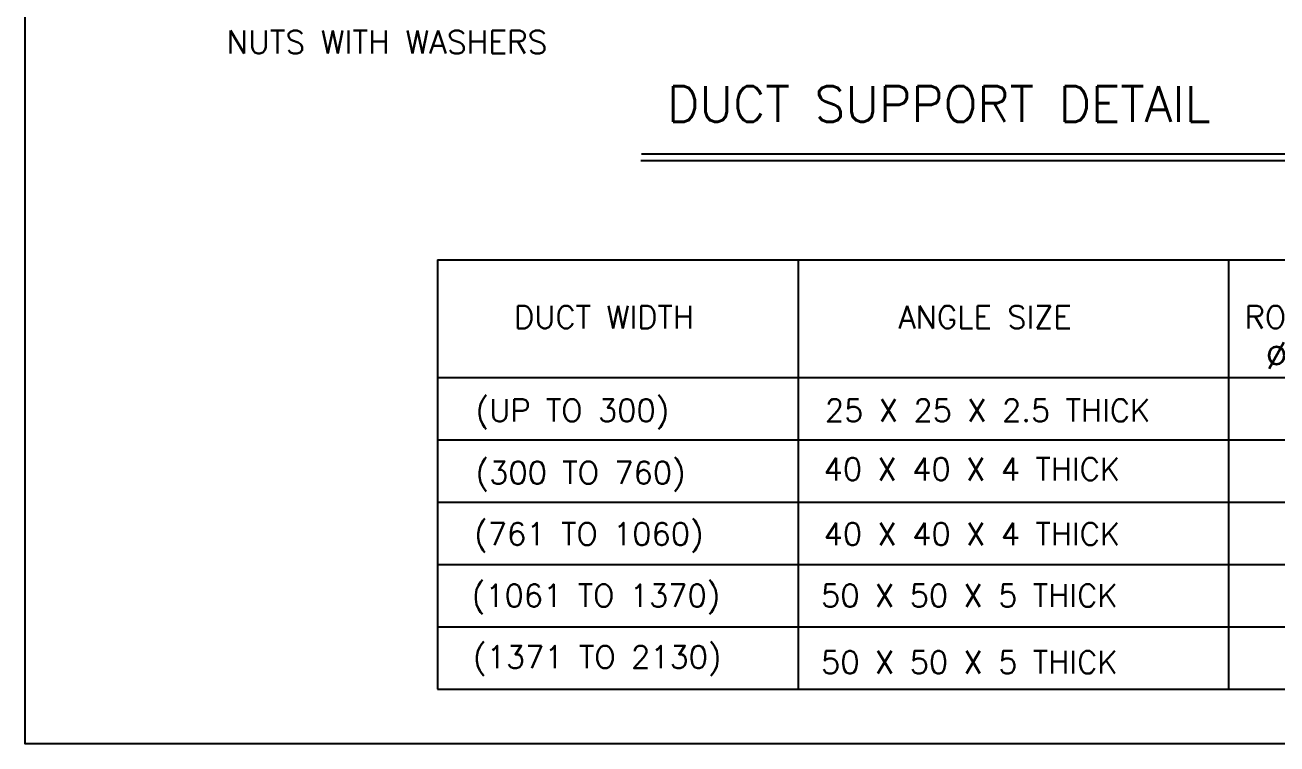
# Model space of a CAD drawing. Extents: x 462150 to 608263, y 35809 to 85242.
# Drawn here: x 462440 to 474995, y 66101 to 73307 of the extents above; entities that cross this region are included whole.
import ezdxf

# ---------------------------------------------------------------- set-up
doc = ezdxf.new("R2010")
doc.units = 0
doc.header["$LTSCALE"] = 500
doc.header["$MEASUREMENT"] = 0
for name, color, linetype in [('L', 7, 'Continuous'), ('MLEROY80', 2, 'Continuous'), ('Text', 50, 'Continuous')]:
    doc.layers.add(name, color=color, linetype=linetype)
doc.styles.add('ROMANC', font='romans.shx', dxfattribs={"width": 0.65, "height": 200})

msp = doc.modelspace()

# ---------------------------------------------------------------- linework, layer by layer
at = {"layer": 'L'}
for p, q in [((475970.6, 71947.4), (468614.4, 71947.4)), ((475970.6, 72013), (468620.9, 72013)), ((466574.6, 70952.5), (480399.5, 70952.5)), ((466574.6, 70952.5), (466574.6, 66651.3)), ((470191.8, 70952.5), (470191.8, 66651.3)), ((474507.4, 70952.5), (474507.4, 66651.3)), ((466574.6, 69772.8), (480399.5, 69772.8)), ((466574.6, 69148.5), (480399.5, 69148.5)), ((466574.6, 68524.2), (480399.5, 68524.2)), ((466574.6, 67899.9), (480399.5, 67899.9)), ((466574.6, 67275.6), (480399.5, 67275.6)), ((466574.6, 66651.3), (480399.5, 66651.3))]:
    msp.add_line(p, q, dxfattribs=at)
at = {"layer": 'MLEROY80'}
msp.add_lwpolyline([(481921.4, 66100.5), (462439.6, 66100.5), (462439.6, 85242.3), (481921.4, 85242.3)], close=True, dxfattribs=at)

# ---------------------------------------------------------------- texts
at = {"layer": 'Text', "style": 'ROMANC'}
for s, height, p in [('NUTS WITH WASHERS', 230.4, (464459.3, 73021)), ('DUCT SUPPORT DETAIL', 359.424, (468878.6, 72335.8)), ('DUCT WIDTH', 225.28, (467344.1, 70266.7)), ('ANGLE SIZE', 225.28, (471199.1, 70266.7)), ('ROD SIZE', 225.28, (474671.2, 70266.7)), ('%%Cmm.', 263.42, (474878.9, 69863.2)), ('(UP TO 300)', 225.28, (466959.1, 69331.3)), ('25 X 25 X 2.5 THICK', 225.28, (470461.5, 69331.3)), ('(300 TO 760)', 225.28, (466959.1, 68707.3)), ('40 X 40 X 4 THICK', 225.28, (470448.7, 68743)), ('(761 TO 1060)', 225.28, (466946.2, 68093.2)), ('40 X 40 X 4 THICK', 225.28, (470448.7, 68093.2)), ('(1061 TO 1370)', 225.28, (466920.5, 67476)), ('50 X 50 X 5 THICK', 225.28, (470423, 67476)), ('(1371 TO 2130)', 225.28, (466933.4, 66858.9)), ('50 X 50 X 5 THICK', 225.28, (470423, 66807.5))]:
    msp.add_text(s, height=height, dxfattribs=at).set_placement(p)

doc.saveas('drawing.dxf')
